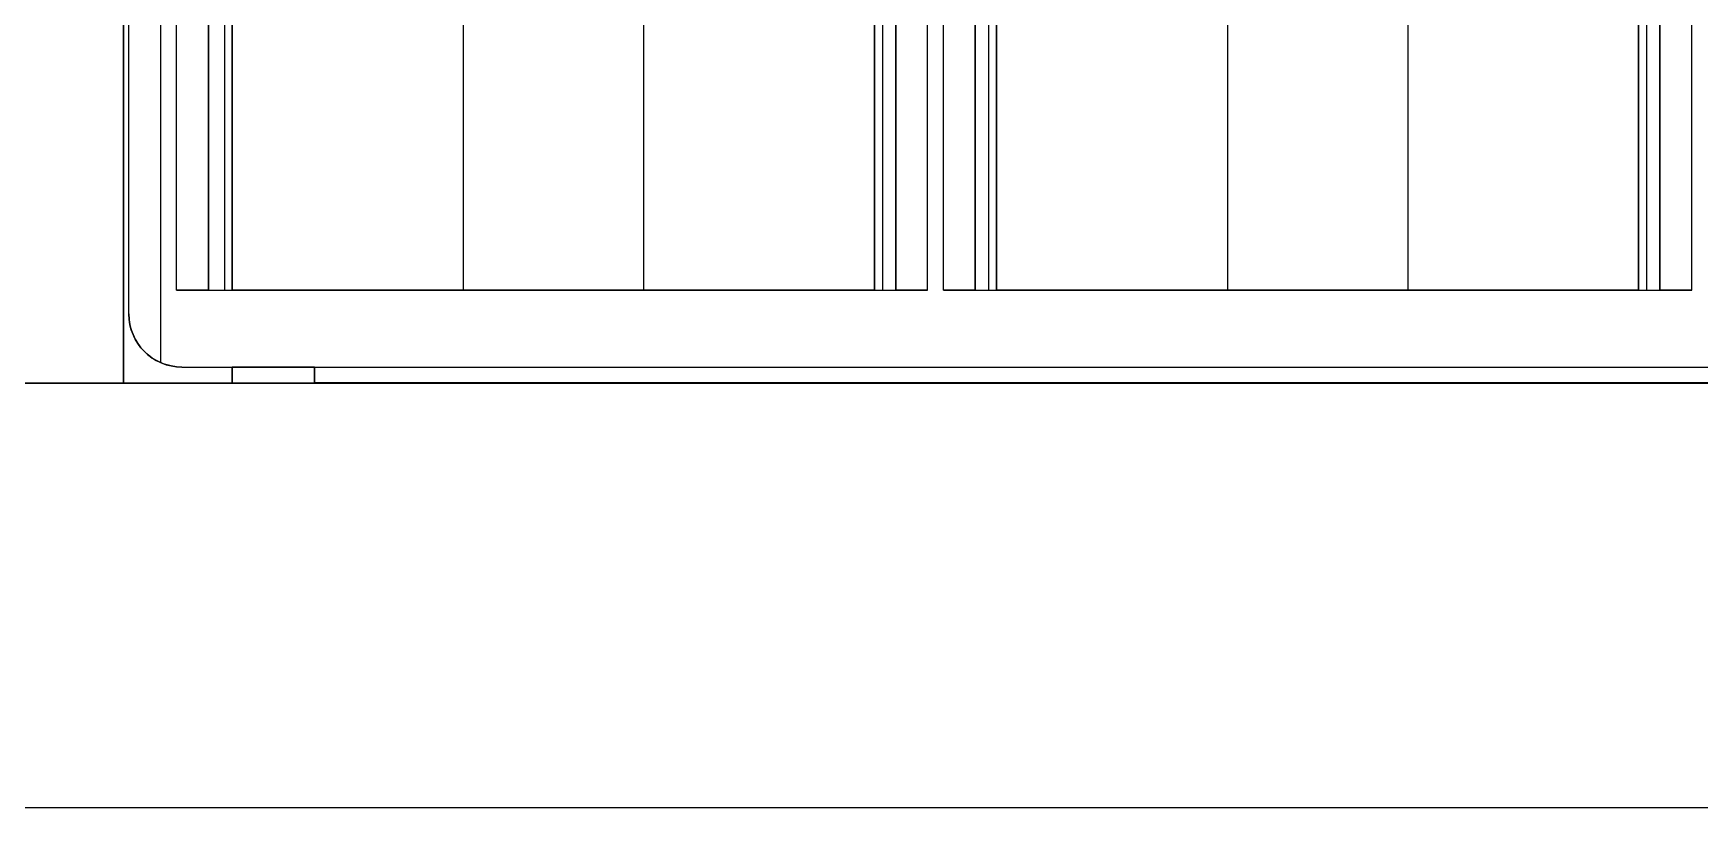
# Model space of a CAD drawing. Header units: inches. Extents: x 0 to 92454, y -34894 to 11.
# Drawn here: x 2.394 to 3.63, y 9.524 to 10.098 of the extents above; entities that cross this region are included whole.
import ezdxf

# ---------------------------------------------------------------- set-up
doc = ezdxf.new("R2010")
doc.units = ezdxf.units.IN
doc.header["$MEASUREMENT"] = 0

# ---------------------------------------------------------------- blocks, each defined once
blk = doc.blocks.new('2023_07_21_11_46_31_0481')
at = {"color": 7}
for p, q in [((63.2, 250.283, 87.6), (63.2, 274.8, 87.6)), ((63.5, 251.65, 87.6), (63.5, 274.8, 87.6)), ((62.6, 251.2, 88.2), (62.6, 274.2, 88.2)), ((64.1, 251.65, 88.2), (64.1, 274.2, 88.2)), ((62.5, 249.895, 87.4), (62.5, 270.095, 87.4)), ((62.6, 251.2, 124.1), (62.6, 269.9, 124.1)), ((64.55, 264.315, 99.989), (64.55, 251.65, 99.989)), ((76.65, 251.65, 99.989), (76.65, 264.315, 99.989)), ((78.95, 264.315, 99.989), (78.95, 251.65, 99.989)), ((91.05, 251.65, 99.989), (91.05, 264.315, 99.989)), ((77.05, 251.65, 88.2), (77.05, 261.895, 88.2)), ((77.65, 251.65, 87.6), (77.65, 261.895, 87.6)), ((77.95, 251.65, 87.6), (77.95, 261.895, 87.6)), ((78.55, 251.65, 88.2), (78.55, 261.895, 88.2)), ((91.45, 251.65, 88.2), (91.45, 261.895, 88.2)), ((92.05, 251.65, 87.6), (92.05, 261.895, 87.6)), ((64.55, 251.65, 99.989), (76.65, 251.65, 99.989)), ((78.95, 251.65, 99.989), (91.05, 251.65, 99.989)), ((62.6, 251.2, 124.1), (62.6, 251.2, 88.2)), ((63.6, 250.2, 124.1), (63.6, 250.2, 87.6)), ((63.6, 250.2, 124.1), (106.4, 250.2, 124.1)), ((66.1, 250.2, 99.989), (64.55, 250.2, 99.989)), ((64.55, 250.2, 99.989), (64.55, 249.895, 99.989)), ((66.1, 250.2, 100.5), (103.9, 250.2, 100.5)), ((66.1, 250.2, 100.5), (66.1, 249.9, 100.5)), ((66.1, 249.895, 99.989), (66.1, 250.2, 99.989)), ((1.505, 249.895, 10), (168.495, 249.895, 10)), ((20, 249.9, 152), (168.5, 249.9, 152)), ((107.5, 249.895, 87.4), (62.5, 249.895, 87.4)), ((66.1, 249.895, 99.989), (64.55, 249.895, 99.989)), ((103.9, 249.9, 100.5), (66.1, 249.9, 100.5)), ((45.2, 241.9, 152), (170, 241.9, 152)), ((50.533, 241.9, 142), (168.5, 241.9, 142))]:
    blk.add_line(p, q, dxfattribs=at)
at = {"color": 7, "extrusion": (0, 0, -1)}
for p, q in [((63.2, 250.283, 87.6), (63.2, 274.8, 87.6)), ((63.5, 251.65, 87.6), (63.5, 274.8, 87.6)), ((64.1, 268.2, 100.333), (64.1, 251.65, 100.333)), ((64.4, 268.2, 106.4), (64.4, 251.65, 106.4)), ((64.4, 268.2, 100.333), (64.4, 251.65, 100.333)), ((76.8, 268.2, 106.4), (76.8, 251.65, 106.4)), ((76.8, 268.2, 100.333), (76.8, 251.65, 100.333)), ((77.05, 268.2, 100.333), (77.05, 251.65, 100.333)), ((78.55, 268.2, 100.333), (78.55, 251.65, 100.333)), ((78.8, 268.2, 106.4), (78.8, 251.65, 106.4)), ((78.8, 268.2, 100.333), (78.8, 251.65, 100.333)), ((91.2, 268.2, 106.4), (91.2, 251.65, 106.4)), ((91.2, 268.2, 100.333), (91.2, 251.65, 100.333)), ((91.45, 268.2, 100.333), (91.45, 251.65, 100.333)), ((64.55, 251.65, 98.489), (64.55, 264.315, 98.489)), ((76.65, 264.315, 98.489), (76.65, 251.65, 98.489)), ((78.95, 251.65, 98.489), (78.95, 264.315, 98.489)), ((91.05, 264.315, 98.489), (91.05, 251.65, 98.489)), ((77.65, 251.65, 87.6), (77.65, 261.895, 87.6)), ((77.95, 251.65, 87.6), (77.95, 261.895, 87.6)), ((92.05, 251.65, 87.6), (92.05, 261.895, 87.6)), ((68.9, 258.29, 106.4), (68.9, 251.65, 106.4)), ((72.3, 258.29, 106.4), (72.3, 251.65, 106.4)), ((83.3, 258.29, 106.4), (83.3, 251.65, 106.4)), ((86.7, 258.29, 106.4), (86.7, 251.65, 106.4)), ((68.9, 256.825, 102.1), (68.9, 251.65, 102.1)), ((72.3, 256.825, 102.1), (72.3, 251.65, 102.1)), ((83.3, 256.825, 102.1), (83.3, 251.65, 102.1)), ((86.7, 256.825, 102.1), (86.7, 251.65, 102.1)), ((63.5, 251.65, 87.6), (77.65, 251.65, 87.6)), ((64.1, 251.65, 100.333), (64.4, 251.65, 100.333)), ((64.4, 251.65, 106.4), (68.9, 251.65, 106.4)), ((76.65, 251.65, 98.489), (64.55, 251.65, 98.489)), ((68.9, 251.65, 102.1), (72.3, 251.65, 102.1)), ((72.3, 251.65, 106.4), (76.8, 251.65, 106.4)), ((76.8, 251.65, 100.333), (77.05, 251.65, 100.333)), ((77.95, 251.65, 87.6), (92.05, 251.65, 87.6)), ((78.55, 251.65, 100.333), (78.8, 251.65, 100.333)), ((78.8, 251.65, 106.4), (83.3, 251.65, 106.4)), ((91.05, 251.65, 98.489), (78.95, 251.65, 98.489)), ((83.3, 251.65, 102.1), (86.7, 251.65, 102.1)), ((86.7, 251.65, 106.4), (91.2, 251.65, 106.4)), ((91.2, 251.65, 100.333), (91.45, 251.65, 100.333)), ((63.6, 250.2, 87.6), (66.1, 250.2, 87.6)), ((64.55, 249.895, 98.489), (64.55, 250.2, 98.489)), ((64.55, 250.2, 98.489), (66.1, 250.2, 98.489)), ((66.1, 250.2, 87.6), (66.1, 249.895, 87.6)), ((66.1, 250.2, 98.489), (66.1, 249.895, 98.489)), ((1.5, 249.9, 100), (66.1, 249.9, 100)), ((66.1, 249.895, 100), (1.505, 249.895, 100)), ((64.55, 249.895, 98.489), (66.1, 249.895, 98.489)), ((66.1, 249.9, 100), (66.1, 249.895, 100)), ((66.1, 249.895, 87.6), (103.9, 249.895, 87.6))]:
    blk.add_line(p, q, dxfattribs=at)
at = {"color": 7, "extrusion": (-1, 0, 0)}
for p, q in [((62.6, 251.2, 88.2), (62.6, 274.2, 88.2)), ((62.5, 249.895, 87.4), (62.5, 270.095, 87.4)), ((62.6, 251.2, 124.1), (62.6, 269.9, 124.1)), ((62.5, 268.595, 82.2), (62.5, 249.895, 66)), ((76.8, 268.2, 100.333), (76.8, 251.65, 100.333)), ((76.8, 268.2, 106.4), (76.8, 251.65, 106.4)), ((77.05, 268.2, 100.333), (77.05, 251.65, 100.333)), ((91.2, 268.2, 100.333), (91.2, 251.65, 100.333)), ((91.2, 268.2, 106.4), (91.2, 251.65, 106.4)), ((91.45, 268.2, 100.333), (91.45, 251.65, 100.333)), ((64.55, 264.315, 99.989), (64.55, 251.65, 99.989)), ((64.55, 251.65, 98.489), (64.55, 264.315, 98.489)), ((78.95, 264.315, 99.989), (78.95, 251.65, 99.989)), ((78.95, 251.65, 98.489), (78.95, 264.315, 98.489)), ((77.05, 251.65, 88.2), (77.05, 261.895, 88.2)), ((91.45, 251.65, 88.2), (91.45, 261.895, 88.2)), ((68.9, 258.29, 106.4), (68.9, 251.65, 106.4)), ((83.3, 258.29, 106.4), (83.3, 251.65, 106.4)), ((68.9, 256.825, 102.1), (68.9, 251.65, 102.1)), ((83.3, 256.825, 102.1), (83.3, 251.65, 102.1)), ((64.55, 251.65, 98.489), (64.55, 251.65, 99.989)), ((68.9, 251.65, 106.4), (68.9, 251.65, 102.1)), ((76.8, 251.65, 106.4), (76.8, 251.65, 100.333)), ((77.05, 251.65, 100.333), (77.05, 251.65, 88.2)), ((78.95, 251.65, 98.489), (78.95, 251.65, 99.989)), ((83.3, 251.65, 106.4), (83.3, 251.65, 102.1)), ((91.2, 251.65, 106.4), (91.2, 251.65, 100.333)), ((91.45, 251.65, 100.333), (91.45, 251.65, 88.2)), ((62.6, 251.2, 124.1), (62.6, 251.2, 88.2)), ((64.55, 250.2, 99.989), (64.55, 250.2, 98.489)), ((64.55, 249.895, 98.489), (64.55, 250.2, 98.489)), ((64.55, 250.2, 99.989), (64.55, 249.895, 99.989)), ((66.1, 250.2, 98.489), (66.1, 249.895, 98.489)), ((66.1, 250.2, 87.6), (66.1, 250.2, 98.489)), ((66.1, 250.2, 87.6), (66.1, 249.895, 87.6)), ((66.1, 250.2, 100.5), (66.1, 249.9, 100.5)), ((66.1, 250.2, 99.989), (66.1, 250.2, 100.5)), ((66.1, 249.895, 99.989), (66.1, 250.2, 99.989)), ((62.5, 249.895, 87.4), (62.5, 249.895, 66)), ((64.55, 249.895, 99.989), (64.55, 249.895, 98.489)), ((66.1, 249.9, 100.5), (66.1, 249.9, 100)), ((66.1, 249.9, 100), (66.1, 249.895, 100)), ((66.1, 249.895, 98.489), (66.1, 249.895, 87.6)), ((66.1, 249.895, 100), (66.1, 249.895, 99.989))]:
    blk.add_line(p, q, dxfattribs=at)
at = {"color": 7, "extrusion": (1, 0, 0)}
for p, q in [((64.1, 251.65, 88.2), (64.1, 274.2, 88.2)), ((64.1, 268.2, 100.333), (64.1, 251.65, 100.333)), ((64.4, 268.2, 106.4), (64.4, 251.65, 106.4)), ((64.4, 268.2, 100.333), (64.4, 251.65, 100.333)), ((78.55, 268.2, 100.333), (78.55, 251.65, 100.333)), ((78.8, 268.2, 106.4), (78.8, 251.65, 106.4)), ((78.8, 268.2, 100.333), (78.8, 251.65, 100.333)), ((76.65, 264.315, 98.489), (76.65, 251.65, 98.489)), ((76.65, 251.65, 99.989), (76.65, 264.315, 99.989)), ((91.05, 264.315, 98.489), (91.05, 251.65, 98.489)), ((91.05, 251.65, 99.989), (91.05, 264.315, 99.989)), ((78.55, 251.65, 88.2), (78.55, 261.895, 88.2)), ((72.3, 258.29, 106.4), (72.3, 251.65, 106.4)), ((86.7, 258.29, 106.4), (86.7, 251.65, 106.4)), ((72.3, 256.825, 102.1), (72.3, 251.65, 102.1)), ((86.7, 256.825, 102.1), (86.7, 251.65, 102.1)), ((64.1, 251.65, 88.2), (64.1, 251.65, 100.333)), ((64.4, 251.65, 100.333), (64.4, 251.65, 106.4)), ((72.3, 251.65, 102.1), (72.3, 251.65, 106.4)), ((76.65, 251.65, 99.989), (76.65, 251.65, 98.489)), ((78.55, 251.65, 88.2), (78.55, 251.65, 100.333)), ((78.8, 251.65, 100.333), (78.8, 251.65, 106.4)), ((86.7, 251.65, 102.1), (86.7, 251.65, 106.4)), ((91.05, 251.65, 99.989), (91.05, 251.65, 98.489))]:
    blk.add_line(p, q, dxfattribs=at)
at = {"color": 7, "extrusion": (0, 0.654788, -0.755813)}
for p, q in [((62.5, 268.595, 82.2), (62.5, 249.895, 66)), ((62.5, 249.895, 66), (107.5, 249.895, 66))]:
    blk.add_line(p, q, dxfattribs=at)
at = {"color": 7, "extrusion": (0, 1, 0)}
for p, q in [((63.5, 251.65, 87.6), (77.65, 251.65, 87.6)), ((64.1, 251.65, 88.2), (64.1, 251.65, 100.333)), ((64.1, 251.65, 100.333), (64.4, 251.65, 100.333)), ((64.4, 251.65, 100.333), (64.4, 251.65, 106.4)), ((64.4, 251.65, 106.4), (68.9, 251.65, 106.4)), ((64.55, 251.65, 98.489), (64.55, 251.65, 99.989)), ((76.65, 251.65, 98.489), (64.55, 251.65, 98.489)), ((64.55, 251.65, 99.989), (76.65, 251.65, 99.989)), ((68.9, 251.65, 106.4), (68.9, 251.65, 102.1)), ((68.9, 251.65, 102.1), (72.3, 251.65, 102.1)), ((72.3, 251.65, 102.1), (72.3, 251.65, 106.4)), ((72.3, 251.65, 106.4), (76.8, 251.65, 106.4)), ((76.65, 251.65, 99.989), (76.65, 251.65, 98.489)), ((76.8, 251.65, 106.4), (76.8, 251.65, 100.333)), ((76.8, 251.65, 100.333), (77.05, 251.65, 100.333)), ((77.05, 251.65, 100.333), (77.05, 251.65, 88.2)), ((77.95, 251.65, 87.6), (92.05, 251.65, 87.6)), ((78.55, 251.65, 88.2), (78.55, 251.65, 100.333)), ((78.55, 251.65, 100.333), (78.8, 251.65, 100.333)), ((78.8, 251.65, 100.333), (78.8, 251.65, 106.4)), ((78.8, 251.65, 106.4), (83.3, 251.65, 106.4)), ((78.95, 251.65, 98.489), (78.95, 251.65, 99.989)), ((91.05, 251.65, 98.489), (78.95, 251.65, 98.489)), ((78.95, 251.65, 99.989), (91.05, 251.65, 99.989)), ((83.3, 251.65, 106.4), (83.3, 251.65, 102.1)), ((83.3, 251.65, 102.1), (86.7, 251.65, 102.1)), ((86.7, 251.65, 102.1), (86.7, 251.65, 106.4)), ((86.7, 251.65, 106.4), (91.2, 251.65, 106.4)), ((91.05, 251.65, 99.989), (91.05, 251.65, 98.489)), ((91.2, 251.65, 106.4), (91.2, 251.65, 100.333)), ((91.2, 251.65, 100.333), (91.45, 251.65, 100.333)), ((91.45, 251.65, 100.333), (91.45, 251.65, 88.2)), ((1.5, 249.9, 100), (66.1, 249.9, 100)), ((1.505, 249.895, 10), (168.495, 249.895, 10)), ((66.1, 249.895, 100), (1.505, 249.895, 100)), ((20, 249.9, 152), (168.5, 249.9, 152)), ((62.5, 249.895, 66), (107.5, 249.895, 66)), ((107.5, 249.895, 87.4), (62.5, 249.895, 87.4)), ((62.5, 249.895, 87.4), (62.5, 249.895, 66)), ((66.1, 249.895, 99.989), (64.55, 249.895, 99.989)), ((64.55, 249.895, 99.989), (64.55, 249.895, 98.489)), ((64.55, 249.895, 98.489), (66.1, 249.895, 98.489)), ((103.9, 249.9, 100.5), (66.1, 249.9, 100.5)), ((66.1, 249.9, 100.5), (66.1, 249.9, 100)), ((66.1, 249.895, 100), (66.1, 249.895, 99.989)), ((66.1, 249.895, 98.489), (66.1, 249.895, 87.6)), ((66.1, 249.895, 87.6), (103.9, 249.895, 87.6))]:
    blk.add_line(p, q, dxfattribs=at)
at = {"color": 7, "extrusion": (0, -1, 0)}
for p, q in [((63.6, 250.2, 124.1), (106.4, 250.2, 124.1)), ((63.6, 250.2, 124.1), (63.6, 250.2, 87.6)), ((63.6, 250.2, 87.6), (66.1, 250.2, 87.6)), ((64.55, 250.2, 98.489), (66.1, 250.2, 98.489)), ((64.55, 250.2, 99.989), (64.55, 250.2, 98.489)), ((66.1, 250.2, 99.989), (64.55, 250.2, 99.989)), ((66.1, 250.2, 87.6), (66.1, 250.2, 98.489)), ((66.1, 250.2, 99.989), (66.1, 250.2, 100.5)), ((66.1, 250.2, 100.5), (103.9, 250.2, 100.5)), ((45.2, 241.9, 152), (170, 241.9, 152)), ((50.533, 241.9, 142), (168.5, 241.9, 142))]:
    blk.add_line(p, q, dxfattribs=at)
at = {"color": 7, "extrusion": (0, 1, 0)}
for centre, start, end in [((-63.5, 88.2, 251.65), 180, 270), ((-77.65, 88.2, 251.65), 270, 0), ((-77.95, 88.2, 251.65), 180, 270), ((-92.05, 88.2, 251.65), 270, 0)]:
    blk.add_arc(centre, 0.6, start, end, dxfattribs=at)
at = {"color": 7, "extrusion": (0, -1, 0)}
for centre, start, end in [((63.5, 88.2, -251.65), 270, 360), ((77.65, 88.2, -251.65), 180, 270), ((77.95, 88.2, -251.65), 270, 360), ((92.05, 88.2, -251.65), 180, 270)]:
    blk.add_arc(centre, 0.6, start, end, dxfattribs=at)
at = {"color": 7, "extrusion": (0, 0, -1)}
for centre, end in [((-63.6, 251.2, -124.1), 0), ((-63.6, 251.2, -87.6), 293.5782), ((-63.6, 251.2, -87.6), 293.5782)]:
    blk.add_arc(centre, 1, 270, end, dxfattribs=at)
at = {"color": 7}
blk.add_arc((63.6, 251.2, 124.1), 1, 180, 270, dxfattribs=at)
blk.add_open_spline([(62.6, 251.2, 88.2), (62.6, 251.101, 88.123), (62.616, 250.993, 88.039), (62.684, 250.784, 87.882), (62.737, 250.682, 87.808), (62.85, 250.534, 87.709), (62.909, 250.472, 87.67), (63.044, 250.364, 87.616), (63.122, 250.318, 87.6), (63.2, 250.283, 87.6)], degree=3, knots=[0, 0, 0, 0, 0.0376553, 0.0376553, 0.0753107, 0.0753107, 0.1008534, 0.1008534, 0.1263961, 0.1263961, 0.1263961, 0.1263961], dxfattribs=at)
blk.add_open_spline([(62.6, 251.2, 88.2), (62.6, 251.101, 88.123), (62.616, 250.993, 88.039), (62.684, 250.784, 87.882), (62.737, 250.682, 87.808), (62.85, 250.534, 87.709), (62.909, 250.472, 87.67), (63.044, 250.364, 87.616), (63.122, 250.318, 87.6), (63.2, 250.283, 87.6)], degree=3, knots=[0, 0, 0, 0, 0.0376553, 0.0376553, 0.0753107, 0.0753107, 0.1008534, 0.1008534, 0.1263961, 0.1263961, 0.1263961, 0.1263961], dxfattribs=at)

msp = doc.modelspace()

# ---------------------------------------------------------------- block references
at = {"xscale": 0.03937007874015748, "yscale": 0.03937007874015748, "zscale": 0.03937007874015748}
msp.add_blockref('2023_07_21_11_46_31_0481', (0, 0), dxfattribs=at)
msp.add_blockref('2023_07_21_11_46_31_0481', (0, 0), dxfattribs=at)

doc.saveas('drawing.dxf')
